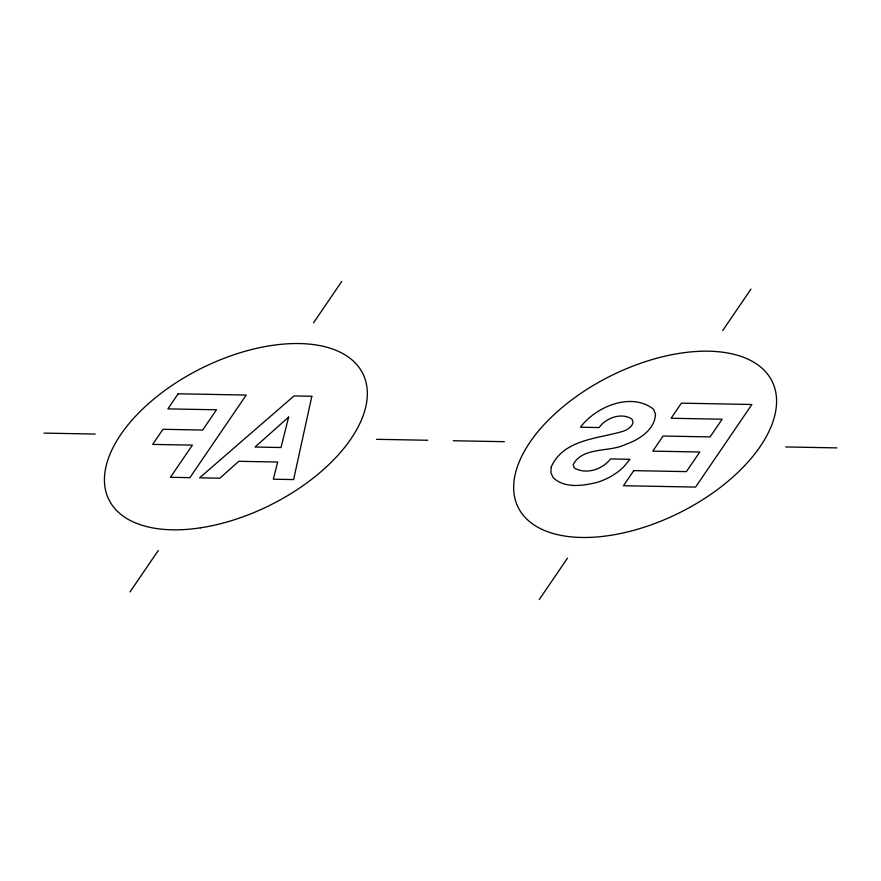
<?xml version="1.0" encoding="UTF-8"?>
<svg xmlns="http://www.w3.org/2000/svg" width="881" height="881" viewBox="0 0 881 881"><rect width="100%" height="100%" fill="white"/><g stroke="black" fill="none" stroke-linecap="round" stroke-linejoin="round"><path stroke-width="1.32" d="M130.036 591.9L158.261 550.504M313.504 322.853L341.729 281.468M539.271 599.532L567.496 558.147M722.739 330.496L750.964 289.1M44.05 433.1L95.203 434.058M376.561 439.311L427.714 440.258M453.286 440.742L504.439 441.689M785.797 446.942L836.95 447.9M551.198 467.073L550.9 472.656L553.114 477.612C564.71 488.713 582.903 485.838 597.109 482.381A37.112 20.043 -26.4 0 0 623.781 466.743L629.981 459.309L610.566 458.913C602.582 469.485 585.964 474.947 574.181 467.899L573.168 464.705C582.363 446.513 609.377 452.504 625.444 444.476C638.934 439.751 654.792 429.983 655.497 414.18L653.559 409.247C631.391 391.671 595.743 406.648 580.458 427.208L599.08 427.56C606.073 417.792 621.391 412.165 631.974 419.081L632.987 422.087A10.242 5.539 -26.4 0 1 624.012 430.996C598.651 438.837 563.543 438.859 551.198 467.073M311.841 396.274L293.604 479.583L273.341 479.198L277.669 462.029L238.773 461.314L219.865 478.207L199.602 477.821L294.012 395.943L311.841 396.274M288.616 417.098L281.006 447.515L255.072 447.03L288.616 417.098M178.149 393.785L167.864 408.883L216.484 409.786L202.674 430.038L162.963 429.3L152.677 444.387L192.377 445.136L170.451 477.282L189.911 477.645L246.228 395.062L178.149 393.785M633.747 470.641L623.451 485.728L695.583 487.083L751.9 404.489L681.398 403.168L671.102 418.266L722.156 419.224L710.086 436.91L663.085 436.04L652.799 451.127L699.8 452.008L686.42 471.621L633.747 470.641M200.339 527.84A141.753 76.581 -26.4 0 0 363.258 374.491A141.753 76.581 -26.4 0 0 144.055 407.705A141.753 76.581 -26.4 0 0 200.339 527.84M609.575 535.494A141.753 76.581 -26.4 0 0 772.494 382.134A141.753 76.581 -26.4 0 0 553.279 415.358A141.753 76.581 -26.4 0 0 609.575 535.494"/></g></svg>
